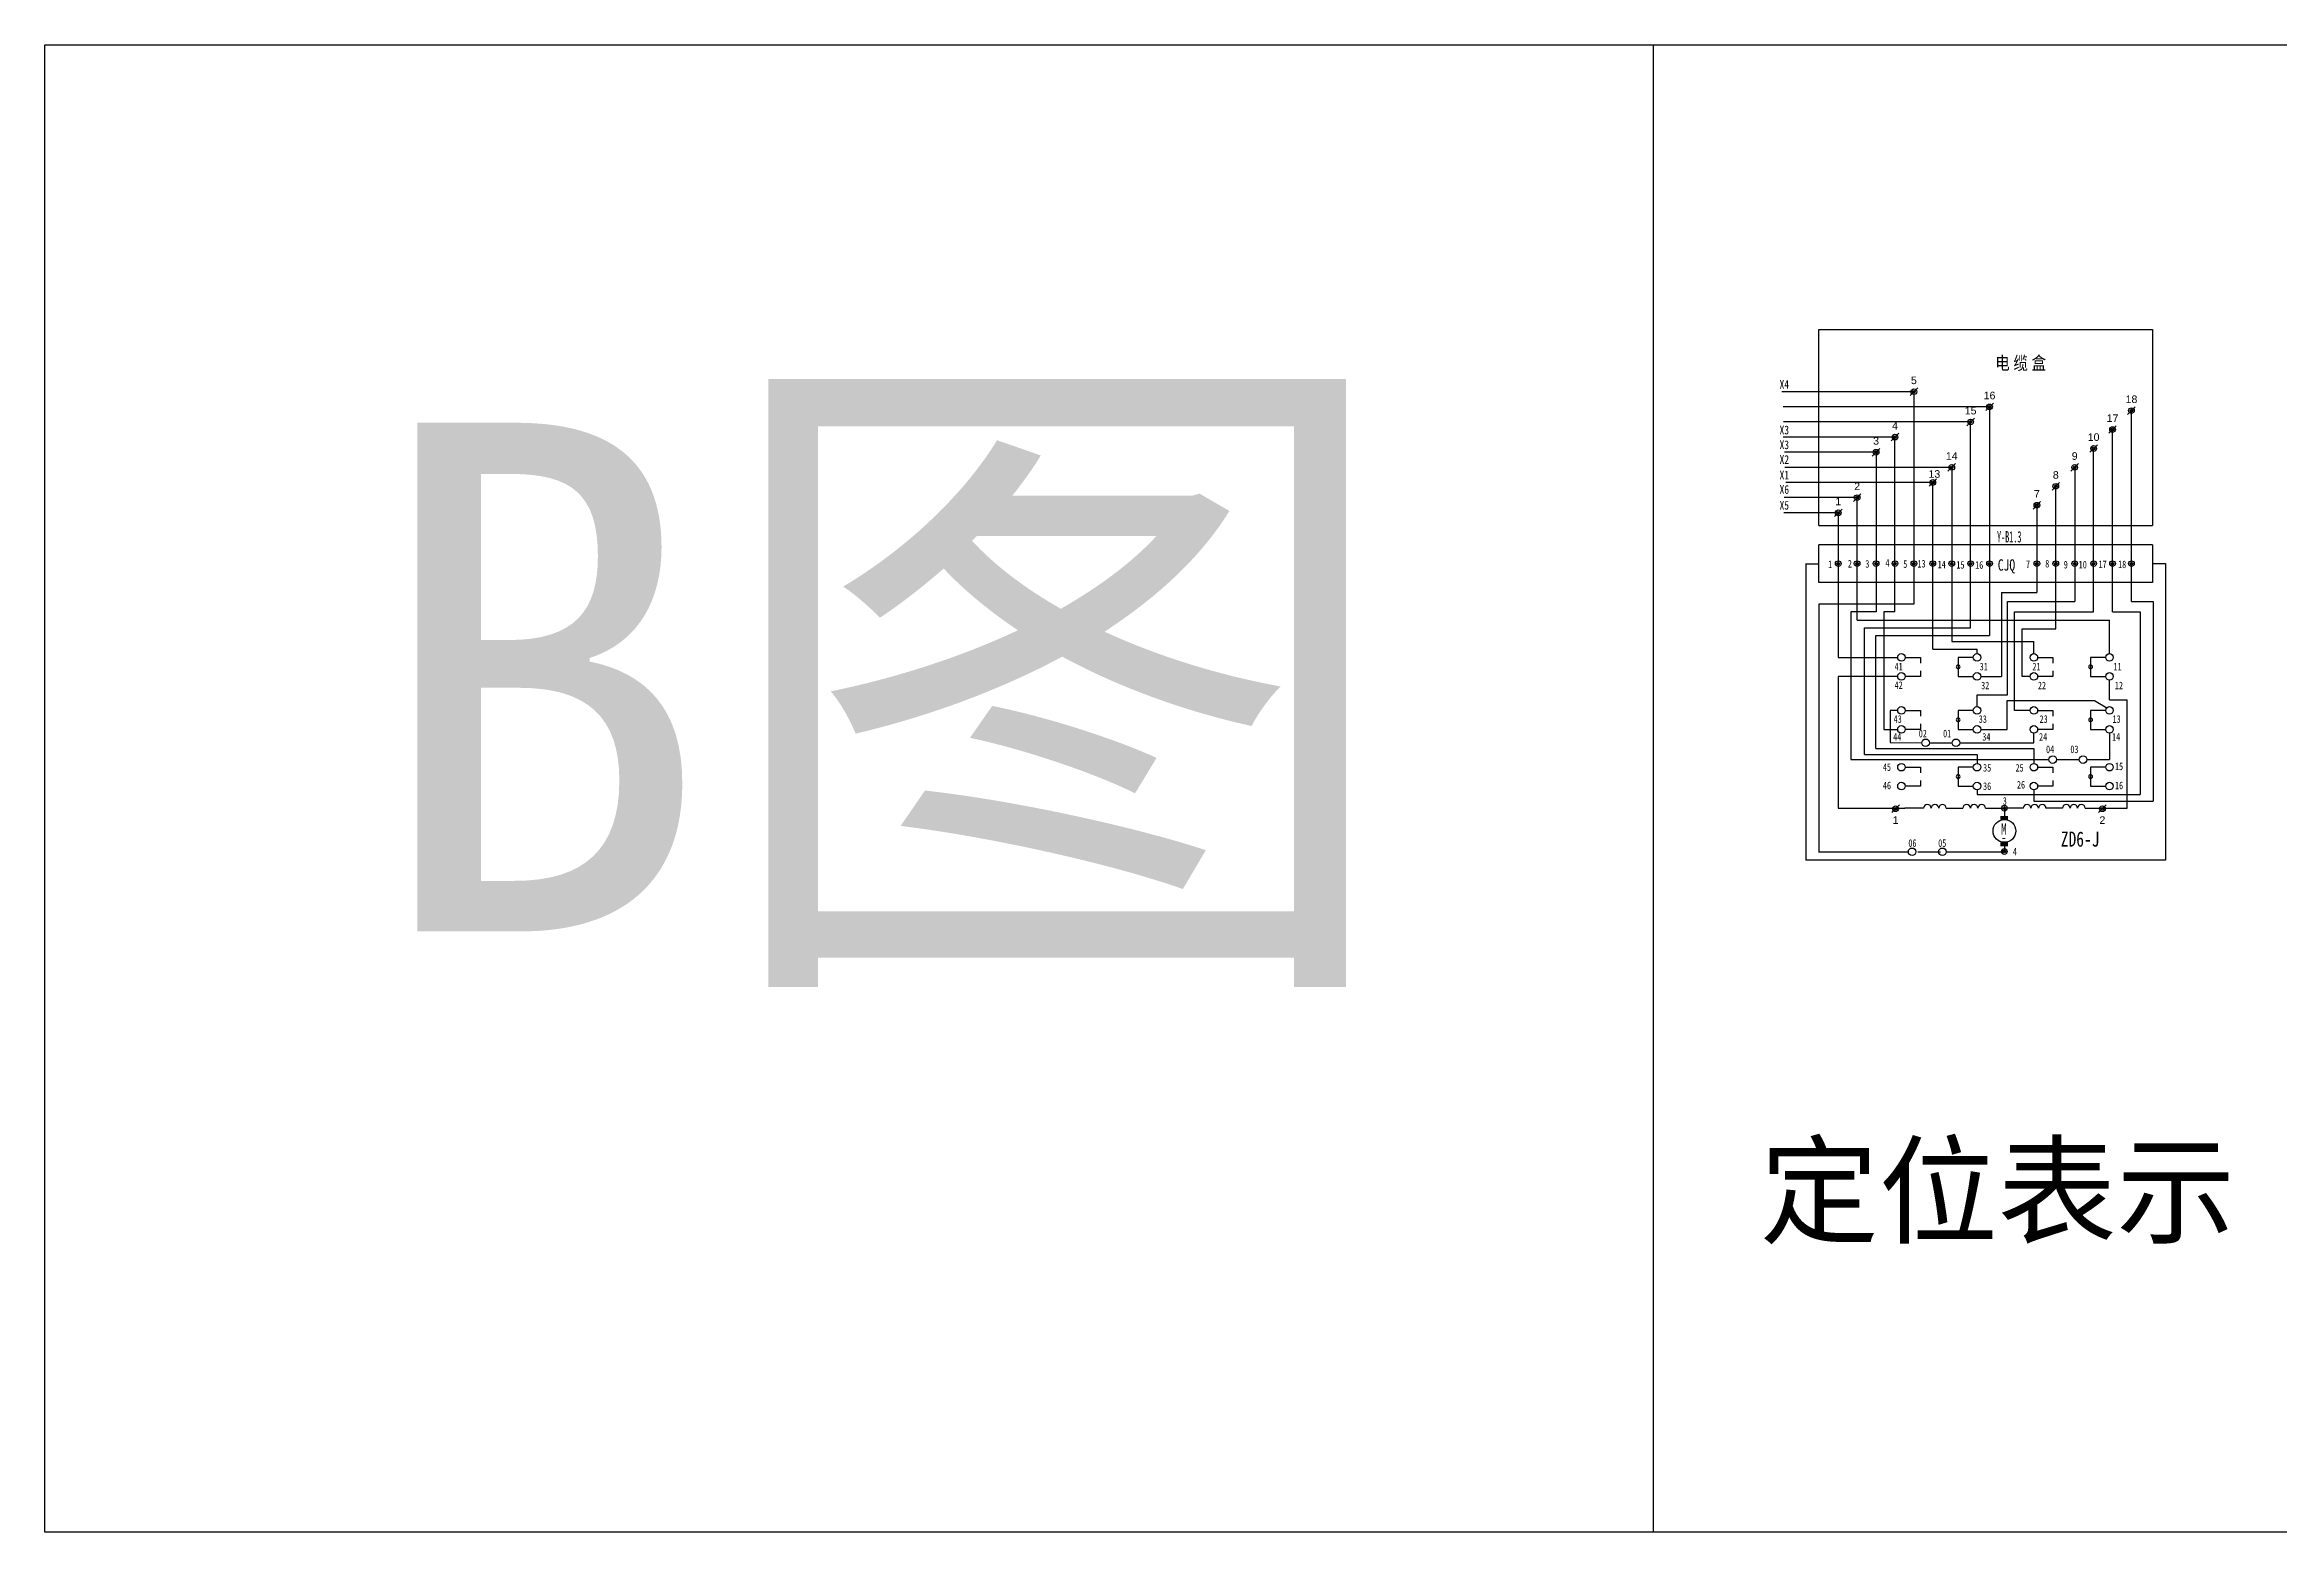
# Model space of a CAD drawing. Header units: millimetres. Extents: x 683 to 10813, y 550 to 4251.
# Drawn here: x 989 to 1580, y 2231 to 2625 of the extents above; entities that cross this region are included whole.
import ezdxf
from ezdxf.enums import TextEntityAlignment as Align

# ---------------------------------------------------------------- set-up
doc = ezdxf.new("R2010")
doc.units = ezdxf.units.MM
doc.layers.add('1', color=1, linetype='Continuous')
doc.styles.add('HZ', font='NSimSun.ttf', dxfattribs={"width": 0.7})
doc.styles.get("Standard").update_dxf_attribs({"font": 'arial.ttf'})

# ---------------------------------------------------------------- blocks, each defined once
blk = doc.blocks.new('DZ01')
blk.add_line((-1, -1), (1, 1))
at = {"layer": '1'}
for radius in [0.75, 0.35]:
    blk.add_circle((0, 0), radius, dxfattribs=at)
for p in [(0, 2), (0, -4)]:
    blk.add_attdef('DZH', text='', height=2).set_placement(p, align=Align.CENTER)
blk = doc.blocks.new('JD73')
at = {"layer": '1'}
for radius in [0.75, 0.35]:
    blk.add_circle((0, 0), radius, dxfattribs=at)
blk = doc.blocks.new('DZ02')
blk.add_line((-1, -1), (1, 1))
at = {"layer": '1'}
for radius in [0.75, 0.35]:
    blk.add_circle((0, 0), radius, dxfattribs=at)
blk.add_attdef('DZH', text='', height=2).set_placement((0, -4), align=Align.CENTER)

msp = doc.modelspace()

# ---------------------------------------------------------------- linework, layer by layer
for p, q in [((1414.34, 2624.5), (1414.34, 2231.37)), ((1458.11, 2497.42), (1458.11, 2549.2)), ((1458.11, 2549.2), (1546.38, 2549.2)), ((1546.38, 2549.2), (1546.38, 2497.42)), ((1503.27, 2528.8), (1448.71, 2528.8)), ((1503.27, 2528.8), (1503.27, 2468.35)), ((1540.78, 2477.38), (1540.78, 2527.8)), ((1478.27, 2520.8), (1448.71, 2520.8)), ((1478.27, 2474.59), (1478.27, 2520.8)), ((1530.78, 2474.63), (1530.78, 2517.8)), ((1493.27, 2512.8), (1449.19, 2512.8)), ((1493.27, 2512.81), (1493.27, 2466.75)), ((1468.27, 2504.8), (1449.01, 2504.8)), ((1468.27, 2472.4), (1468.27, 2504.81)), ((1520.78, 2470.17), (1520.78, 2507.81)), ((1458.11, 2497.42), (1546.38, 2497.42)), ((1454.74, 2487.36), (1454.74, 2409.01)), ((1454.74, 2487.33), (1458.11, 2487.34)), ((1546.38, 2492.36), (1458.11, 2492.36)), ((1458.11, 2482.36), (1458.11, 2492.36)), ((1546.38, 2492.36), (1546.38, 2482.36)), ((1546.38, 2487.36), (1549.74, 2487.36)), ((1549.74, 2487.36), (1549.74, 2409.01)), ((1546.38, 2482.36), (1458.11, 2482.36)), ((1540.78, 2477.38), (1546.54, 2477.38)), ((1546.54, 2477.38), (1546.54, 2424.62)), ((1468.27, 2472.4), (1534.98, 2472.4)), ((1475.34, 2474.59), (1475.34, 2443.57)), ((1478.27, 2474.59), (1475.34, 2474.59)), ((1509.9, 2448.57), (1509.9, 2474.63)), ((1509.9, 2474.63), (1530.78, 2474.63)), ((1511.86, 2457.57), (1511.86, 2470.17)), ((1511.86, 2470.17), (1520.78, 2470.17)), ((1534.98, 2463.57), (1534.98, 2472.4)), ((1473.23, 2438.48), (1473.23, 2468.35)), ((1473.23, 2468.35), (1503.27, 2468.35)), ((1493.27, 2466.75), (1514.98, 2466.75)), ((1514.98, 2463.57), (1514.98, 2466.75)), ((1513.98, 2457.57), (1511.86, 2457.57)), ((1515.98, 2462.57), (1519.98, 2462.57)), ((1519.98, 2457.57), (1515.98, 2457.57)), ((1519.98, 2462.57), (1519.98, 2461.07)), ((1519.98, 2459.07), (1519.98, 2457.57)), ((1533.98, 2462.57), (1529.98, 2462.57)), ((1529.98, 2462.57), (1529.98, 2457.57)), ((1529.98, 2457.57), (1533.98, 2457.57)), ((1534.98, 2451.41), (1534.98, 2456.57)), ((1477.03, 2448.57), (1477.03, 2440.05)), ((1478.98, 2448.57), (1477.03, 2448.57)), ((1480.98, 2448.57), (1484.98, 2448.57)), ((1484.98, 2448.57), (1484.98, 2447.07)), ((1513.98, 2448.57), (1509.9, 2448.57)), ((1515.98, 2448.57), (1519.98, 2448.57)), ((1519.98, 2448.57), (1519.98, 2447.07)), ((1534.98, 2451.41), (1539.67, 2451.41)), ((1539.67, 2422.71), (1539.67, 2451.41)), ((1475.34, 2443.57), (1478.98, 2443.57)), ((1477.03, 2440.05), (1485.37, 2440.01)), ((1484.98, 2443.57), (1480.98, 2443.57)), ((1484.98, 2445.07), (1484.98, 2443.57)), ((1495.37, 2440.01), (1514.97, 2440.01)), ((1514.97, 2440.01), (1514.98, 2442.57)), ((1519.98, 2443.57), (1515.98, 2443.57)), ((1519.98, 2445.07), (1519.98, 2443.57)), ((1473.23, 2438.48), (1514.98, 2438.48)), ((1514.98, 2438.48), (1514.98, 2434.57)), ((1480.98, 2433.57), (1484.98, 2433.57)), ((1484.98, 2428.57), (1480.98, 2428.57)), ((1484.98, 2433.57), (1484.98, 2432.07)), ((1484.98, 2430.07), (1484.98, 2428.57)), ((1515.98, 2433.57), (1519.98, 2433.57)), ((1519.98, 2428.57), (1515.98, 2428.57)), ((1519.98, 2433.57), (1519.98, 2432.07)), ((1519.98, 2430.07), (1519.98, 2428.57)), ((1533.98, 2433.57), (1529.98, 2433.57)), ((1529.98, 2433.57), (1529.98, 2428.57)), ((1529.98, 2428.57), (1533.98, 2428.57)), ((1512.19, 2422.71), (1507.19, 2422.71)), ((1514.98, 2427.57), (1514.98, 2424.62)), ((1514.98, 2424.62), (1546.54, 2424.62)), ((1522.55, 2422.71), (1518.19, 2422.71)), ((1528.55, 2422.71), (1534.19, 2422.71)), ((1534.19, 2422.71), (1539.67, 2422.71)), ((1549.74, 2409.01), (1454.74, 2409.01))]:
    msp.add_line(p, q)
at = {"color": 7, "true_color": 0xffffff}
for p, q in [((1483.27, 2532.8), (1448.39, 2532.8)), ((1483.27, 2532.8), (1483.27, 2476.61)), ((1498.27, 2524.8), (1448.77, 2524.8)), ((1498.27, 2470.38), (1498.27, 2524.81)), ((1535.78, 2474.63), (1535.78, 2522.8)), ((1463.27, 2500.8), (1448.88, 2500.8)), ((1463.27, 2500.81), (1463.27, 2462.57)), ((1458.16, 2476.61), (1458.16, 2411.21)), ((1483.27, 2476.61), (1458.16, 2476.61)), ((1470.2, 2436.95), (1470.2, 2470.38)), ((1470.2, 2470.38), (1498.27, 2470.38)), ((1535.78, 2474.63), (1543.07, 2474.63)), ((1543.07, 2474.63), (1543.07, 2426.39)), ((1463.24, 2457.57), (1463.24, 2422.7)), ((1478.98, 2457.57), (1463.24, 2457.57)), ((1463.27, 2462.57), (1478.98, 2462.57)), ((1480.98, 2462.57), (1484.98, 2462.57)), ((1484.98, 2457.57), (1480.98, 2457.57)), ((1484.98, 2462.57), (1484.98, 2461.07)), ((1484.98, 2459.07), (1484.98, 2457.57)), ((1470.2, 2436.95), (1499.98, 2436.95)), ((1499.98, 2436.95), (1499.98, 2434.57)), ((1494.98, 2433.57), (1494.98, 2428.57)), ((1498.98, 2433.57), (1494.98, 2433.57)), ((1494.98, 2428.57), (1498.98, 2428.57)), ((1463.24, 2422.7), (1480.83, 2422.71)), ((1485.83, 2422.71), (1480.83, 2422.71)), ((1491.83, 2422.71), (1496.19, 2422.71)), ((1499.98, 2427.57), (1499.98, 2426.39)), ((1499.98, 2426.39), (1543.07, 2426.39)), ((1502.19, 2422.71), (1507.19, 2422.71)), ((1507.19, 2422.71), (1507.19, 2419.71)), ((1481.73, 2411.08), (1458.09, 2411.08)), ((1507.16, 2411.08), (1491.76, 2411.08)), ((1507.19, 2413.71), (1507.19, 2411.21))]:
    msp.add_line(p, q, dxfattribs=at)
at = {"color": 3}
for p, q in [((1473.27, 2516.8), (1449.03, 2516.8)), ((1473.27, 2516.8), (1473.27, 2474.65)), ((1525.78, 2512.8), (1525.78, 2477.38)), ((1488.27, 2508.81), (1449.41, 2508.81)), ((1488.27, 2464.73), (1488.27, 2508.81)), ((1515.78, 2502.81), (1515.78, 2479.75)), ((1506.43, 2479.75), (1506.43, 2457.57)), ((1506.43, 2479.75), (1515.78, 2479.75)), ((1508.04, 2452.67), (1508.04, 2477.38)), ((1508.04, 2477.38), (1525.78, 2477.38)), ((1466.56, 2474.65), (1466.56, 2435.57)), ((1473.27, 2474.65), (1466.56, 2474.65)), ((1488.27, 2464.73), (1499.98, 2464.73)), ((1499.98, 2463.57), (1499.98, 2464.73)), ((1494.98, 2462.57), (1494.98, 2457.57)), ((1498.98, 2462.57), (1494.98, 2462.57)), ((1494.98, 2457.57), (1498.98, 2457.57)), ((1500.98, 2457.57), (1506.43, 2457.57)), ((1499.98, 2452.67), (1508.04, 2452.67)), ((1499.98, 2449.57), (1499.98, 2452.67)), ((1498.98, 2448.57), (1494.98, 2448.57)), ((1494.98, 2448.57), (1494.98, 2443.57)), ((1507.96, 2443.57), (1507.96, 2451.17)), ((1507.96, 2451.17), (1518.98, 2451.17)), ((1518.98, 2451.17), (1530.98, 2451.17)), ((1533.98, 2448.57), (1529.98, 2448.57)), ((1529.98, 2448.57), (1529.98, 2443.57)), ((1530.98, 2451.17), (1534.28, 2449.28)), ((1494.98, 2443.57), (1498.98, 2443.57)), ((1500.98, 2443.57), (1507.96, 2443.57)), ((1529.98, 2443.57), (1533.98, 2443.57)), ((1534.98, 2442.57), (1534.98, 2435.57)), ((1466.56, 2435.57), (1518.98, 2435.57)), ((1528.98, 2435.57), (1534.98, 2435.57))]:
    msp.add_line(p, q, dxfattribs=at)
msp.add_lwpolyline([(989.14, 2624.5), (2131.29, 2624.5), (2131.29, 2231.37), (989.14, 2231.37)], close=True)
for points in [[(1494.48, 2460.07, 1), (1495.48, 2460.07, 1)], [(1529.48, 2460.07, 1), (1530.48, 2460.07, 1)], [(1494.48, 2446.07, 1), (1495.48, 2446.07, 1)], [(1529.48, 2446.07, 1), (1530.48, 2446.07, 1)], [(1494.48, 2431.07, 1), (1495.48, 2431.07, 1)], [(1529.48, 2431.07, 1), (1530.48, 2431.07, 1)]]:
    msp.add_lwpolyline(points, format="xyb", close=True)
for points in [[(1507.11, 2420.66, 2, 2, 0), (1507.11, 2419.71, 2, 2, 0)], [(1507.11, 2413.71, 2, 2, 0), (1507.11, 2412.64, 2, 2, 0)]]:
    msp.add_lwpolyline(points, format="xyseb")
for centre, radius in [((1479.98, 2462.57), 1), ((1499.98, 2462.57), 1), ((1514.98, 2462.57), 1), ((1534.98, 2462.57), 1), ((1479.98, 2457.57), 1), ((1499.98, 2457.57), 1), ((1514.98, 2457.57), 1), ((1534.98, 2457.57), 1), ((1479.98, 2448.57), 1), ((1499.98, 2448.57), 1), ((1514.98, 2448.57), 1), ((1534.98, 2448.57), 1), ((1479.98, 2443.57), 1), ((1486.37, 2440.01), 1), ((1494.37, 2440.01), 1), ((1499.98, 2443.57), 1), ((1514.98, 2443.57), 1), ((1534.98, 2443.57), 1), ((1479.98, 2433.57), 1), ((1499.98, 2433.57), 1), ((1514.98, 2433.57), 1), ((1519.98, 2435.57), 1), ((1527.98, 2435.57), 1), ((1534.98, 2433.57), 1), ((1479.98, 2428.57), 1), ((1499.98, 2428.57), 1), ((1514.98, 2428.57), 1), ((1534.98, 2428.57), 1), ((1507.19, 2416.71), 3), ((1482.8, 2411.21), 1), ((1490.8, 2411.21), 1)]:
    msp.add_circle(centre, radius)
at = {"color": 7, "true_color": 0xffffff}
for centre in [(1486.83, 2422.71), (1488.83, 2422.71), (1490.83, 2422.71), (1497.19, 2422.71), (1499.19, 2422.71), (1501.19, 2422.71)]:
    msp.add_arc(centre, 1, 0, 180, dxfattribs=at)
for centre in [(1513.19, 2422.71), (1515.19, 2422.71), (1517.19, 2422.71), (1523.55, 2422.71), (1525.55, 2422.71), (1527.55, 2422.71)]:
    msp.add_arc(centre, 1, 0, 180)
at = {"layer": '1'}
for p, q in [((1487.37, 2440.01), (1493.37, 2440.01)), ((1520.98, 2435.57), (1526.98, 2435.57))]:
    msp.add_line(p, q, dxfattribs=at)
at = {"layer": '1', "color": 7, "true_color": 0xffffff}
msp.add_line((1484.28, 2411.21), (1490.28, 2411.21), dxfattribs=at)

# ---------------------------------------------------------------- block references
ref = msp.add_blockref('DZ01', (1483.27, 2532.8))
ref.add_attrib('DZH', '5', dxfattribs={"height": 2}).set_placement((1483.27, 2534.8), align=Align.CENTER)
ref = msp.add_blockref('DZ01', (1498.27, 2524.8))
ref.add_attrib('DZH', '15', dxfattribs={"height": 2}).set_placement((1498.27, 2526.8), align=Align.CENTER)
ref = msp.add_blockref('DZ01', (1503.27, 2528.8))
ref.add_attrib('DZH', '16', dxfattribs={"height": 2}).set_placement((1503.27, 2530.8), align=Align.CENTER)
ref = msp.add_blockref('DZ01', (1540.78, 2527.8))
ref.add_attrib('DZH', '18', dxfattribs={"height": 2}).set_placement((1540.78, 2529.8), align=Align.CENTER)
ref = msp.add_blockref('DZ01', (1478.27, 2520.8))
ref.add_attrib('DZH', '4', dxfattribs={"height": 2}).set_placement((1478.27, 2522.8), align=Align.CENTER)
ref = msp.add_blockref('DZ01', (1535.78, 2522.8))
ref.add_attrib('DZH', '17', dxfattribs={"height": 2}).set_placement((1535.78, 2524.8), align=Align.CENTER)
ref = msp.add_blockref('DZ01', (1473.27, 2516.8))
ref.add_attrib('DZH', '3', dxfattribs={"height": 2}).set_placement((1473.27, 2518.8), align=Align.CENTER)
ref = msp.add_blockref('DZ01', (1493.27, 2512.8))
ref.add_attrib('DZH', '14', dxfattribs={"height": 2}).set_placement((1493.27, 2514.8), align=Align.CENTER)
ref = msp.add_blockref('DZ01', (1525.78, 2512.8))
ref.add_attrib('DZH', '9', dxfattribs={"height": 2}).set_placement((1525.78, 2514.8), align=Align.CENTER)
ref = msp.add_blockref('DZ01', (1530.78, 2517.8))
ref.add_attrib('DZH', '10', dxfattribs={"height": 2}).set_placement((1530.78, 2519.8), align=Align.CENTER)
ref = msp.add_blockref('DZ01', (1488.27, 2508.81))
ref.add_attrib('DZH', '13', dxfattribs={"height": 2}).set_placement((1488.68, 2510.06), align=Align.CENTER)
ref = msp.add_blockref('DZ01', (1520.78, 2507.8))
ref.add_attrib('DZH', '8', dxfattribs={"height": 2}).set_placement((1520.78, 2509.8), align=Align.CENTER)
ref = msp.add_blockref('DZ01', (1463.27, 2500.8))
ref.add_attrib('DZH', '1', dxfattribs={"height": 2}).set_placement((1463.27, 2502.8), align=Align.CENTER)
ref = msp.add_blockref('DZ01', (1468.27, 2504.8))
ref.add_attrib('DZH', '2', dxfattribs={"height": 2}).set_placement((1468.27, 2506.8), align=Align.CENTER)
ref = msp.add_blockref('DZ01', (1515.78, 2502.8))
ref.add_attrib('DZH', '7', dxfattribs={"height": 2}).set_placement((1515.78, 2504.8), align=Align.CENTER)
for p in [(1463.27, 2487.36), (1468.27, 2487.36), (1473.27, 2487.36), (1478.27, 2487.36), (1483.27, 2487.36), (1488.27, 2487.36), (1493.27, 2487.36), (1498.27, 2487.36), (1503.27, 2487.36), (1515.78, 2487.36), (1520.78, 2487.36), (1525.78, 2487.36), (1530.78, 2487.36), (1535.78, 2487.36), (1540.78, 2487.36)]:
    msp.add_blockref('JD73', p)
for p, values in [((1478.42, 2422.59), {'DZH': '1'}), ((1533.1, 2422.59), {'DZH': '2'})]:
    msp.add_blockref('DZ02', p).add_auto_attribs(values)
at = {"color": 7, "true_color": 0xffffff}
for p in [(1507.19, 2422.71), (1507.17, 2411.28)]:
    msp.add_blockref('JD73', p, dxfattribs=at)

# ---------------------------------------------------------------- texts
at = {"width": 0.8}
for s, p in [('电', (1504.78, 2538.62)), ('缆', (1509.58, 2538.62)), ('盒', (1514.38, 2538.62))]:
    msp.add_text(s, height=3.5, dxfattribs=at).set_placement(p)
at = {"style": 'HZ'}
for s, height, width, p in [('X4', 2.3, 0.8, (1447.76, 2533.6)), ('X3', 2.3, 0.8, (1447.76, 2521.53)), ('X3', 2.3, 0.8, (1447.76, 2517.62)), ('X2', 2.3, 0.8, (1447.76, 2513.73)), ('X1', 2.3, 0.8, (1447.76, 2509.62)), ('X6', 2.3, 0.8, (1447.76, 2505.81)), ('X5', 2.3, 0.8, (1447.76, 2501.63)), ('Y-B1.3', 3, 0.5, (1505.26, 2492.95)), ('1', 2, 0.75, (1460.6, 2486.18)), ('2', 2, 0.75, (1465.82, 2486.33)), ('3', 2, 0.75, (1470.43, 2486.3)), ('4', 2, 0.75, (1475.76, 2486.57)), ('5', 2, 0.75, (1480.45, 2486.25)), ('13', 2, 0.75, (1484.21, 2486.33)), ('14', 2, 0.75, (1489.56, 2486.16)), ('15', 2, 0.75, (1494.49, 2486.06)), ('16', 2, 0.75, (1499.47, 2486.01)), ('CJQ', 3, 0.75, (1505.44, 2485.51)), ('7', 2, 0.75, (1512.9, 2486.21)), ('8', 2, 0.75, (1517.98, 2486.35)), ('9', 2, 0.75, (1522.88, 2486.08)), ('10', 2, 0.75, (1526.84, 2486.11)), ('17', 2, 0.75, (1532.08, 2486.17)), ('18', 2, 0.75, (1537.25, 2486.17)), ('41                   31           21                  11', 2, 0.75, (1478.17, 2459.15)), ('42            ', 2, 0.75, (1478.17, 2454.25)), (' 32            22                 12', 2, 0.75, (1499.98, 2454.16)), ('43                   33             23                13', 2, 0.75, (1477.92, 2445.29)), ('44                    34            24                14', 2, 0.75, (1477.79, 2440.59)), ('02    01', 2, 0.75, (1484.56, 2441.47)), ('45', 2, 0.75, (1475.08, 2432.6)), ('35', 2, 0.75, (1501.56, 2432.41)), ('25', 2, 0.75, (1510.14, 2432.41)), ('04    03', 2, 0.75, (1518.2, 2437.29)), ('15', 2, 0.75, (1536.43, 2432.79)), ('46', 2, 0.75, (1475.08, 2427.75)), ('36', 2, 0.75, (1501.56, 2427.56)), ('26', 2, 0.75, (1510.51, 2427.93)), ('16', 2, 0.75, (1536.43, 2427.75)), ('3', 2, 0.75, (1506.77, 2423.64)), ('M', 3, 0.75, (1506.28, 2415.7)), ('ZD6-J', 4, 0.75, (1522.11, 2412.57)), ('06    ', 2, 0.75, (1481.8, 2412.52)), ('05', 2, 0.75, (1489.7, 2412.52)), ('-', 3, 0.75, (1506.28, 2413.57)), ('4', 2, 0.75, (1509.44, 2410.26))]:
    msp.add_text(s, height=height, dxfattribs=dict(at, width=width)).set_placement(p)
at = {"attachment_point": 1}
for s, width, gutter_width, insert, char_height in [('{\\fSimSun|b0|i0|c134|p2;B图}', 851.1161, 672.03, (1073.57, 2524.59), 134.4058), ('{\\fSimSun|b0|i0|c134|p2;定位表示}', 145.8788, 115.18, (1442.56, 2333.14), 23.0368)]:
    msp.add_mtext_dynamic_manual_height_columns(s, width=width, gutter_width=gutter_width, heights=[0], dxfattribs=dict(at, insert=insert, char_height=char_height))

doc.saveas('drawing.dxf')
